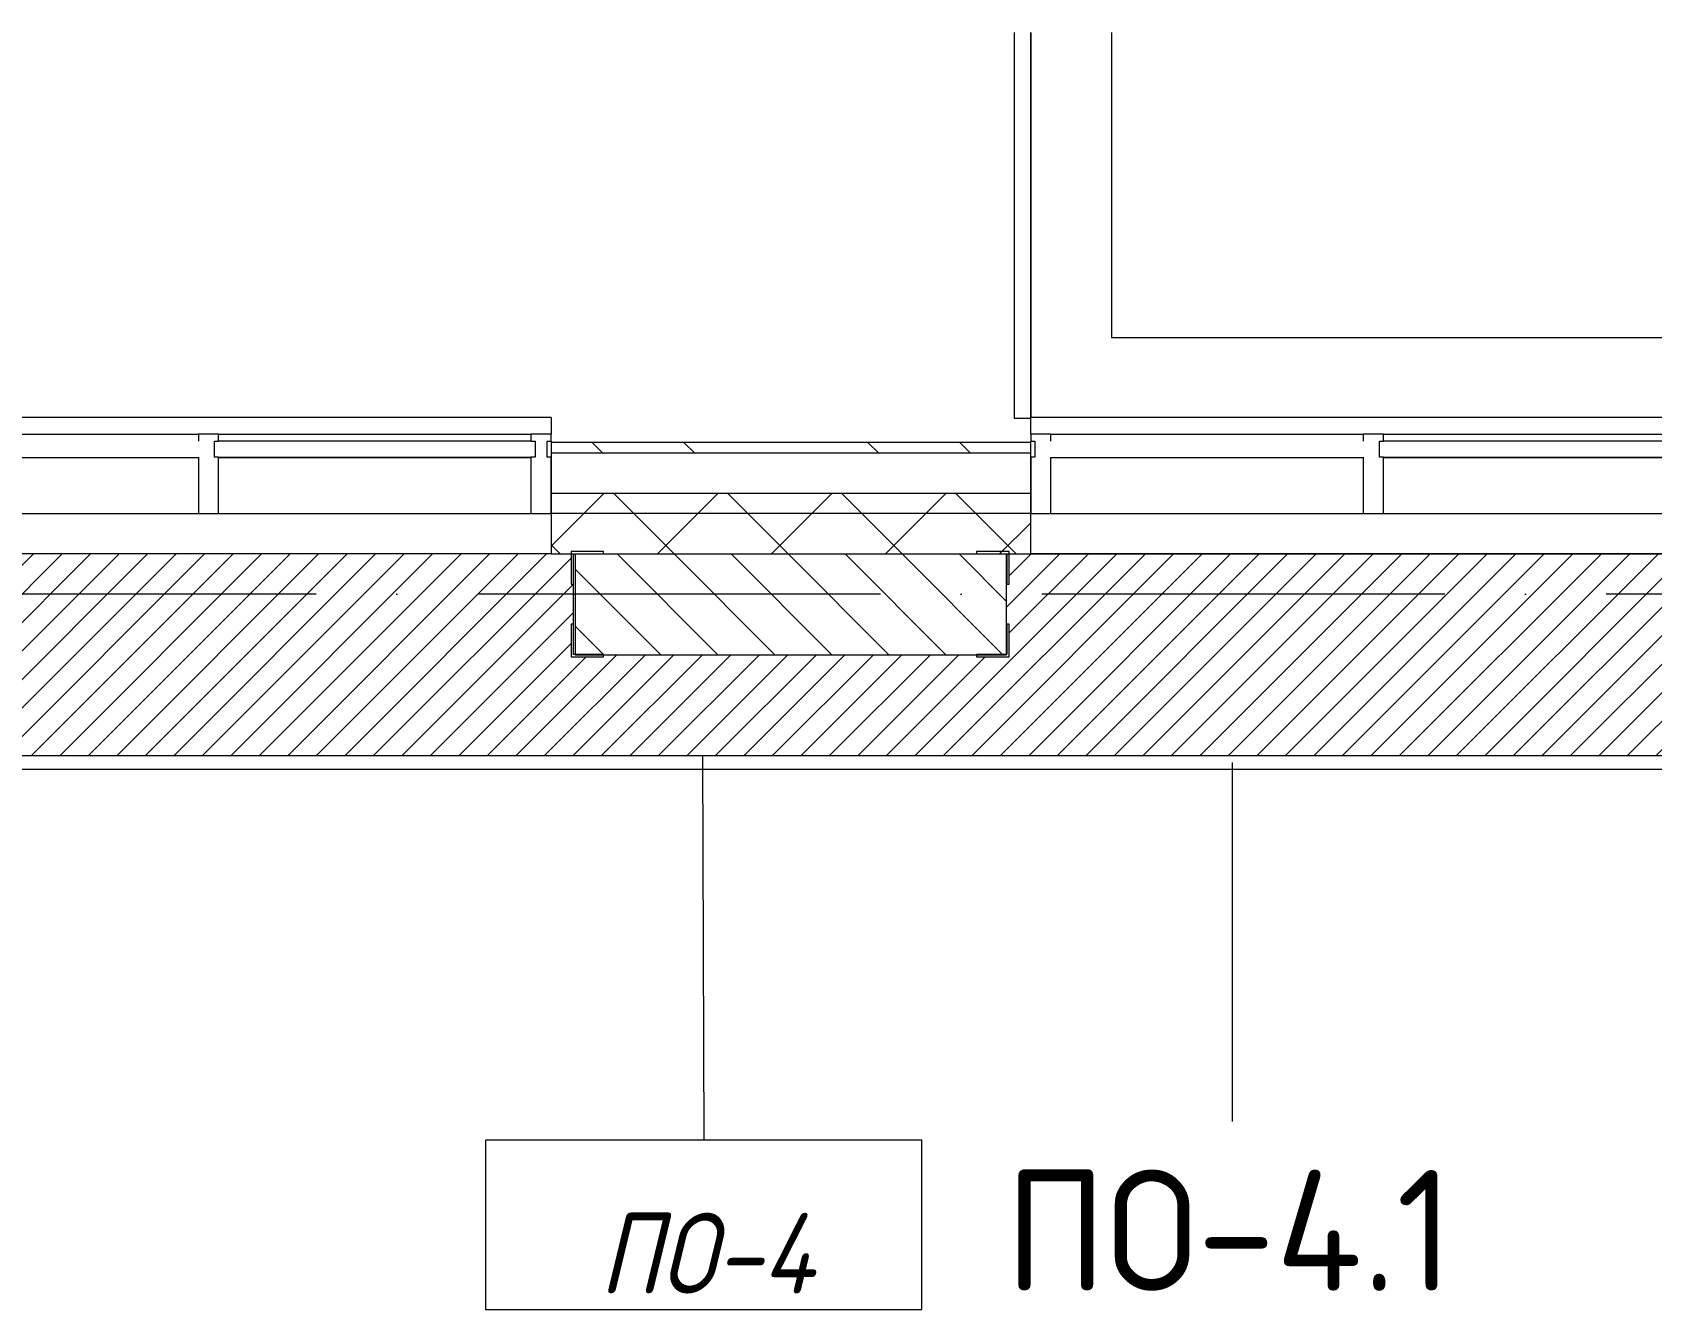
# Model space of a CAD drawing. Header units: millimetres. Extents: x -6467 to 105918, y -7090 to 92481.
# Drawn here: x 84413 to 88430, y 83805 to 86975 of the extents above; entities that cross this region are included whole.
import ezdxf

# ---------------------------------------------------------------- set-up
doc = ezdxf.new("R2010")
doc.units = ezdxf.units.MM
doc.linetypes.add('50_200_ШТРИХ_1Т_ш5_п1_п1_', pattern=[1400, 1000, -200, 0, -200])
for name, color, linetype, lineweight in [('A-FLOR', 7, 'Continuous', 9), ('A-FLOR-IDEN', 7, 'Continuous', 9), ('A-GLAZ', 7, 'Continuous', 5), ('A-GLAZ-CWMG', 7, 'Continuous', 9), ('A-GLAZ-CWMG-1', 7, 'Continuous', 20), ('A-WALL', 7, 'Continuous', 5), ('A-WALL-FNSH-1', 7, 'Continuous', 5), ('A-WALL-IDEN', 7, 'Continuous', 9), ('I-WALL', 7, 'Continuous', 5), ('S-BEAM', 7, 'Continuous', 9)]:
    doc.layers.add(name, color=color, linetype=linetype, lineweight=lineweight)
for name, color, linetype, lineweight, true_color in [('A-FLOR-PATT-1', 7, 'Continuous', 5, 0xd61c12), ('A-GENM-1', 7, 'Continuous', 9, 0xaaaaaa), ('A-GENM-2', 7, 'Continuous', 20, 0xaaaaaa), ('A-WALL-3', 7, 'Continuous', 5, 0x787878), ('Оси-3', 7, '50_200_ШТРИХ_1Т_ш5_п1_п1_', 9, 0xaaaaaa)]:
    doc.layers.add(name, color=color, linetype=linetype, lineweight=lineweight, true_color=true_color)
doc.styles.add('GOST Common', font='GOST_Common.ttf', dxfattribs={"height": 300})
doc.styles.add('GOST Common_I', font='GOST_Common Italic.ttf', dxfattribs={"width": 0.9, "height": 200})
pattern_1 = [(45, (0, 0), (-141.42136, 141.42136), []), (135, (0, 0), (-141.42136, -141.42136), [])]

# ---------------------------------------------------------------- blocks, each defined once
blk = doc.blocks.new('Прямоугольный импост - Импост структурный с накладкой - 180мм-22437111-АИ_План этажа Радиаторы_2')
at = {"layer": 'A-GLAZ-CWMG-1'}
for p, q in [((-50, 0), (-50, 17)), ((-50, 17), (0, 17)), ((0, 0), (-10, 0)), ((-10, 0), (-10, -40)), ((0, 17), (0, 0)), ((-50, -180), (-50, -40)), ((-10, -40), (0, -40)), ((0, -40), (0, -180)), ((0, -180), (-50, -180))]:
    blk.add_line(p, q, dxfattribs=at)
blk = doc.blocks.new('Прямоугольный импост - Импост структурный с накладкой - 180мм-V231-АИ_План этажа Радиаторы_2')
at = {"layer": 'A-GLAZ-CWMG'}
for p, q in [((49825, 55111), (49050, 55111)), ((49825, 54931), (49050, 54931)), ((49825, 54914), (49050, 54914))]:
    blk.add_line(p, q, dxfattribs=at)
blk = doc.blocks.new('Прямоугольный импост - Импост структурный с накладкой - 180мм-V232-АИ_План этажа Радиаторы_2')
at = {"layer": 'A-GLAZ-CWMG'}
for p, q in [((6637, 55111), (5862, 55111)), ((6637, 54914), (5862, 54914))]:
    blk.add_line(p, q, dxfattribs=at)
blk = doc.blocks.new('Прямоугольный импост - Импост структурный с накладкой - 180мм-V237-АИ_План этажа Радиаторы_2')
at = {"layer": 'A-GLAZ-CWMG-1'}
for p, q in [((-25, 0), (-25, 17)), ((-25, 17), (25, 17)), ((-15, 0), (-25, 0)), ((-15, -40), (-15, 0)), ((25, 17), (25, 0)), ((-25, -180), (-25, -40)), ((-25, -40), (-15, -40)), ((25, -40), (25, -180)), ((25, -180), (-25, -180))]:
    blk.add_line(p, q, dxfattribs=at)
blk = doc.blocks.new('Прямоугольный импост - Импост структурный с накладкой - 180мм-22437157-АИ_План этажа Радиаторы_2')
at = {"layer": 'A-GLAZ-CWMG-1'}
for p, q in [((0, 17), (-50, 17)), ((-50, 17), (-50, 0)), ((-50, 0), (-40, 0)), ((-40, 0), (-40, -40)), ((-10, -40), (-10, 0)), ((-10, 0), (0, 0)), ((0, 0), (0, 17)), ((-40, -40), (-50, -40)), ((-50, -40), (-50, -180)), ((0, -40), (-10, -40)), ((0, -180), (0, -40)), ((-50, -180), (0, -180))]:
    blk.add_line(p, q, dxfattribs=at)
blk = doc.blocks.new('Каркас навеса3 - Каркас навеса-22940218-АИ_План этажа Радиаторы_2')
at = {"layer": 'S-BEAM'}
for p, q in [((86849.7, 86017), (86849.7, 86975.3)), ((86889.7, 86975.3), (86889.7, 86019)), ((86889.7, 86019), (86889.7, 86975.3)), ((87089.7, 86975.3), (87089.7, 86217)), ((101287, 86217), (87089.7, 86217)), ((86889.7, 86017), (86849.7, 86017))]:
    blk.add_line(p, q, dxfattribs=at)
blk = doc.blocks.new('Фахверк _газобетон торцы_442 - Фахверк _газобетон торцы_-25577505-АИ_План этажа Радиаторы_2')
at = {"layer": 'A-GENM-2'}
for p, q in [((89406, 11134.7), (89325, 11134.7)), ((89325, 11134.7), (89325, 11128.7)), ((89325, 11128.7), (89400, 11128.7)), ((89400, 11128.7), (89400, 11053.7)), ((89406, 11053.7), (89406, 11134.7)), ((89400, 11053.7), (89406, 11053.7)), ((89400, 10953.7), (89400, 10878.7)), ((89406, 10953.7), (89400, 10953.7)), ((89406, 10872.7), (89406, 10953.7)), ((89400, 10878.7), (89325, 10878.7)), ((89325, 10878.7), (89325, 10872.7)), ((89325, 10872.7), (89406, 10872.7))]:
    blk.add_line(p, q, dxfattribs=at)
blk = doc.blocks.new('Фахверк _газобетон торцы_464 - Фахверк _газобетон торцы_-25578556-АИ_План этажа Радиаторы_2')
at = {"layer": 'A-GENM-2'}
for p, q in [((89406, 156989.3), (89325, 156989.3)), ((89325, 156989.3), (89325, 156983.3)), ((89325, 156983.3), (89400, 156983.3)), ((89400, 156983.3), (89400, 156908.3)), ((89406, 156908.3), (89406, 156989.3)), ((89400, 156908.3), (89406, 156908.3)), ((89406, 156808.3), (89400, 156808.3)), ((89400, 156808.3), (89400, 156733.3)), ((89406, 156727.3), (89406, 156808.3)), ((89400, 156733.3), (89325, 156733.3)), ((89325, 156733.3), (89325, 156727.3)), ((89325, 156727.3), (89406, 156727.3))]:
    blk.add_line(p, q, dxfattribs=at)
blk = doc.blocks.new('Отлив_СКБ - Отлив витража-V391-АИ_План этажа Радиаторы_2')
at = {"layer": 'A-GLAZ'}
for p, q in [((0, 59), (0, 100)), ((1700, 100), (0, 100)), ((1700, 100), (1700, 59)), ((0, 38.7), (0, 42)), ((1700, 42), (1700, 38.7)), ((875, 2), (1650, 2)), ((825, 0), (50, 0)), ((1650, 0), (875, 0))]:
    blk.add_line(p, q, dxfattribs=at)
blk = doc.blocks.new('AAR_СКБ_Марка_Перекрытия_1 мм - Марка пола-27961726-АИ_План этажа Радиаторы_2')
at = {"layer": 'A-FLOR-IDEN'}
for p, q in [((2.723, 2.101), (-2.69, 2.101)), ((-2.69, 2.101), (-2.69, 0)), ((2.723, 0), (2.723, 2.101)), ((-2.69, 0), (2.723, 0))]:
    blk.add_line(p, q, dxfattribs=at)

msp = doc.modelspace()

# ---------------------------------------------------------------- hatches: boundary and pattern name
at = {"layer": 'A-FLOR-PATT-1'}
h = msp.add_hatch(dxfattribs=at)
h.set_pattern_fill('FP_321', color=256, style=0, pattern_type=2)
h.set_pattern_definition([(45, (86075, 85430.87), (-35.3553, 35.3553), [])])
h.paths.add_polyline_path([(88750, 85180.7), (88750, 85430.7), (88725, 85430.7), (88725, 85425), (88644, 85425), (88644, 85506), (88649.7, 85506), (88649.7, 85606), (88644, 85606), (88644, 85680.7), (86836, 85679.5), (86836, 85606), (86830, 85606), (86830, 85506), (86836, 85506), (86836, 85425), (86755, 85425), (86755, 85430.7), (85830, 85430.7), (85830, 85425), (85749, 85425), (85749, 85506), (85755, 85506), (85755, 85606), (85749, 85606), (85749, 85680.7), (83941, 85680.7), (83939.7, 85425), (83860, 85425), (83860, 85430.7), (83400, 85430.7), (83400, 85180.7), (87539.3, 85180.7)])
at = {"layer": 'A-WALL'}
h = msp.add_hatch(dxfattribs=at)
h.set_pattern_fill('FP_125', color=256, style=0, pattern_type=2)
h.set_pattern_definition(pattern_1)
h.paths.add_polyline_path([(101350, 85780.7), (101400, 85780.7), (101400, 85830.7), (94624, 85830.7), (94624, 85780.7), (101242.6, 85780.7)])
h.paths.add_polyline_path([(89784.7, 85780.7), (89784.7, 85830.7), (88589.7, 85830.7), (88589.7, 85780.7), (89615.6, 85780.7)])
h.paths.add_polyline_path([(91484.7, 85780.7), (93774, 85780.7), (93774, 85830.7), (91484.7, 85830.7)])
h.paths.add_polyline_path([(86889.7, 85780.7), (86889.7, 85830.7), (85699.7, 85830.7), (85699.7, 85780.7), (86708.8, 85780.7)])
h.paths.add_polyline_path([(80895.3, 85780.7), (81099.7, 85780.7), (81099.7, 85830.7), (79904.7, 85830.7), (79904.7, 85780.7)])
h.paths.add_polyline_path([(82799.7, 85780.7), (83999.7, 85780.7), (83999.7, 85830.7), (82799.7, 85830.7)])
h.paths.add_polyline_path([(78010, 85780.7), (78010, 85830.7), (77009.7, 85830.7), (77009.7, 85780.7), (77573.3, 85780.7)])
h.paths.add_polyline_path([(75309.7, 85780.7), (75309.7, 85830.7), (71600, 85830.7), (71600, 85780.7), (75081.9, 85780.7)])
h.paths.add_polyline_path([(69268.4, 85780.7), (69900, 85780.7), (69900, 85830.7), (68600, 85830.7), (68600, 85780.7)])
h.paths.add_polyline_path([(65600, 85780.7), (66900, 85780.7), (66900, 85830.7), (65600, 85830.7)])
h.paths.add_polyline_path([(63900, 85780.7), (63900, 85830.7), (62600, 85830.7), (62600, 85780.7), (62624.4, 85780.7)])
h.paths.add_polyline_path([(60900, 85780.7), (60900, 85830.7), (59600, 85830.7), (59600, 85780.7), (60132.9, 85780.7)])
h.paths.add_polyline_path([(57900, 85780.7), (57900, 85830.7), (56600, 85830.7), (56600, 85780.7), (57641.4, 85780.7)])
h.paths.add_polyline_path([(54900, 85780.7), (54900, 85830.7), (53600, 85830.7), (53600, 85780.7), (54319.4, 85780.7)])
h.paths.add_polyline_path([(51900, 85780.7), (51900, 85830.7), (50149.5, 85830.7), (50149.5, 85780.7), (50997.4, 85780.7)])
h = msp.add_hatch(dxfattribs=at)
h.set_pattern_fill('FP_125', color=256, style=0, pattern_type=2)
h.set_pattern_definition(pattern_1)
h.paths.add_polyline_path([(101250, 85680.7), (101350, 85680.7), (101350, 85780.7), (94624, 85780.7), (94624, 85680.7), (101242.6, 85680.7)])
h.paths.add_polyline_path([(93000, 85680.7), (93774, 85680.7), (93774, 85780.7), (91484.7, 85780.7), (91484.7, 85680.7), (92522.3, 85680.7)])
h.paths.add_polyline_path([(89784.7, 85680.7), (89784.7, 85780.7), (88589.7, 85780.7), (88589.7, 85680.7), (89615.6, 85680.7)])
h.paths.add_polyline_path([(86708.8, 85680.7), (86889.7, 85680.7), (86889.7, 85780.7), (85699.7, 85780.7), (85699.7, 85680.7), (85878.3, 85680.7)])
h.paths.add_polyline_path([(83999.7, 85680.7), (83999.7, 85780.7), (82799.7, 85780.7), (82799.7, 85680.7), (83386.8, 85680.7)])
h.paths.add_polyline_path([(81099.7, 85680.7), (81099.7, 85780.7), (79904.7, 85780.7), (79904.7, 85680.7), (80895.3, 85680.7)])
h.paths.add_polyline_path([(78010, 85680.7), (78010, 85780.7), (77009.7, 85780.7), (77009.7, 85680.7), (77573.3, 85680.7)])
h.paths.add_polyline_path([(75309.7, 85680.7), (75309.7, 85780.7), (71600, 85780.7), (71600, 85680.7), (75081.9, 85680.7)])
h.paths.add_polyline_path([(68600, 85680.7), (69900, 85680.7), (69900, 85780.7), (68600, 85780.7)])
h.paths.add_polyline_path([(66900, 85680.7), (66900, 85780.7), (65600, 85780.7), (65600, 85680.7), (65946.4, 85680.7)])
h.paths.add_polyline_path([(63900, 85680.7), (63900, 85780.7), (62600, 85780.7), (62600, 85680.7), (62624.4, 85680.7)])
h.paths.add_polyline_path([(57900, 85680.7), (57900, 85780.7), (56600, 85780.7), (56600, 85680.7), (57641.4, 85680.7)])
h.paths.add_polyline_path([(59600, 85680.7), (60900, 85680.7), (60900, 85780.7), (59600, 85780.7)])
h.paths.add_polyline_path([(54900, 85680.7), (54900, 85780.7), (53600, 85780.7), (53600, 85680.7), (54319.4, 85680.7)])
h.paths.add_polyline_path([(51900, 85680.7), (51900, 85780.7), (50149.5, 85780.7), (50149.5, 85680.7), (51000, 85680.7)])
at = {"layer": 'A-WALL-3'}
h = msp.add_hatch(dxfattribs=at)
h.set_pattern_fill('FP_124', color=256, style=0, pattern_type=2)
h.set_pattern_definition([(135, (0, 0), (-342.1478, -342.1478), []), (135, (228.1, 0), (-342.1478, -342.1478), [])])
h.paths.add_polyline_path([(101500, 85930.7), (101527, 85930.7), (101527, 85957.7), (94624, 85957.7), (94624, 85930.7), (101242.6, 85930.7)])
h.paths.add_polyline_path([(93768.1, 85930.7), (93774, 85930.7), (93774, 85957.7), (91484.7, 85957.7), (91484.7, 85930.7), (93352.8, 85930.7)])
h.paths.add_polyline_path([(89784.7, 85930.7), (89784.7, 85957.7), (88589.7, 85957.7), (88589.7, 85930.7), (89615.6, 85930.7)])
h.paths.add_polyline_path([(86889.7, 85930.7), (86889.7, 85957.7), (85699.7, 85957.7), (85699.7, 85930.7), (86708.8, 85930.7)])
h.paths.add_polyline_path([(83999.7, 85930.7), (83999.7, 85957.7), (82799.7, 85957.7), (82799.7, 85930.7), (83386.8, 85930.7)])
h.paths.add_polyline_path([(81099.7, 85930.7), (81099.7, 85957.7), (79904.7, 85957.7), (79904.7, 85930.7), (80895.3, 85930.7)])
h.paths.add_polyline_path([(77573.3, 85930.7), (78010, 85930.7), (78010, 85957.7), (77009.7, 85957.7), (77009.7, 85930.7)])
h.paths.add_polyline_path([(75309.7, 85930.7), (75309.7, 85957.7), (71600, 85957.7), (71600, 85930.7), (75081.9, 85930.7)])
h.paths.add_polyline_path([(69900, 85930.7), (69900, 85957.7), (68600, 85957.7), (68600, 85930.7), (69268.4, 85930.7)])
h.paths.add_polyline_path([(66900, 85930.7), (66900, 85957.7), (65600, 85957.7), (65600, 85930.7), (65946.4, 85930.7)])
h.paths.add_polyline_path([(63900, 85930.7), (63900, 85957.7), (62600, 85957.7), (62600, 85930.7), (62624.4, 85930.7)])
h.paths.add_polyline_path([(59600, 85930.7), (60900, 85930.7), (60900, 85957.7), (59600, 85957.7)])
h.paths.add_polyline_path([(56600, 85930.7), (57900, 85930.7), (57900, 85957.7), (56600, 85957.7)])
h.paths.add_polyline_path([(54900, 85930.7), (54900, 85957.7), (53600, 85957.7), (53600, 85930.7), (54319.4, 85930.7)])
h.paths.add_polyline_path([(51900, 85930.7), (51900, 85957.7), (50149.5, 85957.7), (50149.5, 85930.7), (50997.4, 85930.7)])
at = {"layer": 'I-WALL'}
h = msp.add_hatch(dxfattribs=at)
h.set_pattern_fill('FP_2', color=256, style=0, pattern_type=2)
h.set_pattern_definition([(135, (0, 0), (-70.71068, -70.71068), [])])
h.paths.add_polyline_path([(88649.7, 85430.7), (88750, 85430.7), (88750, 85680.7), (88649.7, 85680.7), (88649.7, 85567.5)])
h.paths.add_polyline_path([(85759.7, 85430.7), (86829.7, 85430.7), (86829.7, 85680.7), (85759.7, 85680.7), (85759.7, 85567.5)])
h.paths.add_polyline_path([(83400, 85430.7), (83939.7, 85430.7), (83939.7, 85680.7), (83400, 85680.7), (83400, 85567.5)])

# ---------------------------------------------------------------- linework, layer by layer
at = {"layer": 'A-FLOR'}
for p, q in [((85699.7, 85681), (83999.7, 85681)), ((88589.7, 85680.7), (86889.7, 85680.7)), ((85755, 85506), (85755, 85606)), ((83407, 85180.7), (88750, 85180.7))]:
    msp.add_line(p, q, dxfattribs=at)
at = {"layer": 'A-FLOR-IDEN'}
msp.add_line((86075, 85180.7), (86078.4, 84225.2), dxfattribs=at)
at = {"layer": 'A-WALL'}
for p, q in [((86889.7, 85930.7), (85699.7, 85930.7)), ((86889.7, 85830.7), (85699.7, 85830.7)), ((86889.7, 85780.7), (85699.7, 85780.7)), ((85759.7, 85680.7), (85759.7, 85430.7)), ((86829.7, 85430.7), (86829.7, 85680.7)), ((86889.7, 85681), (88589.7, 85681)), ((85759.7, 85430.7), (86829.7, 85430.7)), ((88690, 85145.7), (83467, 85145.7))]:
    msp.add_line(p, q, dxfattribs=at)
at = {"layer": 'A-WALL-FNSH-1'}
for p, q in [((86889.7, 85957.7), (85699.7, 85957.7)), ((85699.7, 85957.7), (85699.7, 85680.7)), ((86889.7, 85680.7), (86889.7, 85957.7)), ((85699.7, 85680.7), (86889.7, 85680.7))]:
    msp.add_line(p, q, dxfattribs=at)
at = {"layer": 'A-WALL-IDEN'}
msp.add_line((87389.4, 85163.2), (87389.4, 84272), dxfattribs=at)
at = {"layer": 'Оси-3'}
msp.add_line((104718, 85581), (-5267.3, 85581), dxfattribs=at)

# ---------------------------------------------------------------- block references
at = {"layer": 'A-FLOR-IDEN', "xscale": 199.9999999999999, "yscale": 199.9999999999999, "zscale": 199.9999999999999}
msp.add_blockref('AAR_СКБ_Марка_Перекрытия_1 мм - Марка пола-27961726-АИ_План этажа Радиаторы_2', (86075, 83805), dxfattribs=at)
at = {"layer": 'A-GENM-1', "rotation": 180}
msp.add_blockref('Фахверк _газобетон торцы_442 - Фахверк _газобетон торцы_-25577505-АИ_План этажа Радиаторы_2', (175155, 96559.8), dxfattribs=at)
at = {"layer": 'A-GENM-1'}
msp.add_blockref('Фахверк _газобетон торцы_464 - Фахверк _газобетон торцы_-25578556-АИ_План этажа Радиаторы_2', (-2570, -71302.3), dxfattribs=at)
at = {"layer": 'A-GLAZ'}
for p in [(83999.7, 85919), (86889.7, 85919)]:
    msp.add_blockref('Отлив_СКБ - Отлив витража-V391-АИ_План этажа Радиаторы_2', p, dxfattribs=at)
at = {"layer": 'A-GLAZ-CWMG', "rotation": 180}
for name, p in [('Прямоугольный импост - Импост структурный с накладкой - 180мм-V232-АИ_План этажа Радиаторы_2', (90686.7, 140892.1)), ('Прямоугольный импост - Импост структурный с накладкой - 180мм-V231-АИ_План этажа Радиаторы_2', (134699.7, 140892.1)), ('Прямоугольный импост - Импост структурный с накладкой - 180мм-V232-АИ_План этажа Радиаторы_2', (93576.7, 140892.1)), ('Прямоугольный импост - Импост структурный с накладкой - 180мм-V231-АИ_План этажа Радиаторы_2', (137589.7, 140892.1))]:
    msp.add_blockref(name, p, dxfattribs=at)
at = {"layer": 'A-GLAZ-CWMG', "extrusion": (0, 0, -1)}
for name, p in [('Прямоугольный импост - Импост структурный с накладкой - 180мм-V237-АИ_План этажа Радиаторы_2', (-84849.7, 85961)), ('Прямоугольный импост - Импост структурный с накладкой - 180мм-22437111-АИ_План этажа Радиаторы_2', (-86889.7, 85961)), ('Прямоугольный импост - Импост структурный с накладкой - 180мм-V237-АИ_План этажа Радиаторы_2', (-87739.7, 85961))]:
    msp.add_blockref(name, p, dxfattribs=at)
at = {"layer": 'A-GLAZ-CWMG'}
msp.add_blockref('Прямоугольный импост - Импост структурный с накладкой - 180мм-22437157-АИ_План этажа Радиаторы_2', (85699.7, 85961), dxfattribs=at)
at = {"layer": 'S-BEAM'}
msp.add_blockref('Каркас навеса3 - Каркас навеса-22940218-АИ_План этажа Радиаторы_2', (0, 0), dxfattribs=at)

# ---------------------------------------------------------------- texts
at = {"layer": 'A-FLOR-IDEN', "insert": (86085.2, 83944.8), "char_height": 200, "width": 572.4, "attachment_point": 5, "line_spacing_factor": 1.022766, "style": 'GOST Common_I'}
msp.add_mtext('\\pt180,360,540,720,900,1080,1260,1440,1620,1800,1980,2160,2340,2520,2700,2880,3060,3240,3420,3600,3780,3960,4140,4320,4500,4680,4860,5040,5220,5400,5580,5760;ПО-4', dxfattribs=at)
at = {"layer": 'A-WALL-IDEN', "insert": (87382.4, 84151.6), "char_height": 300, "width": 1178, "attachment_point": 2, "line_spacing_factor": 1.022766, "style": 'GOST Common'}
msp.add_mtext('\\pt80.001,159.999,240,320.001,399.999,480,560.001,639.999,720,800.001,879.999,960,1040.001,1119.999,1200,1280.001,1359.999,1440,1520.001,1599.999,1680,1760.001,1839.999,1920,2000.001,2079.999,2160,2240.001,2319.999,2400,2480.001,2559.999;ПО-4.1', dxfattribs=at)

doc.saveas('drawing.dxf')
